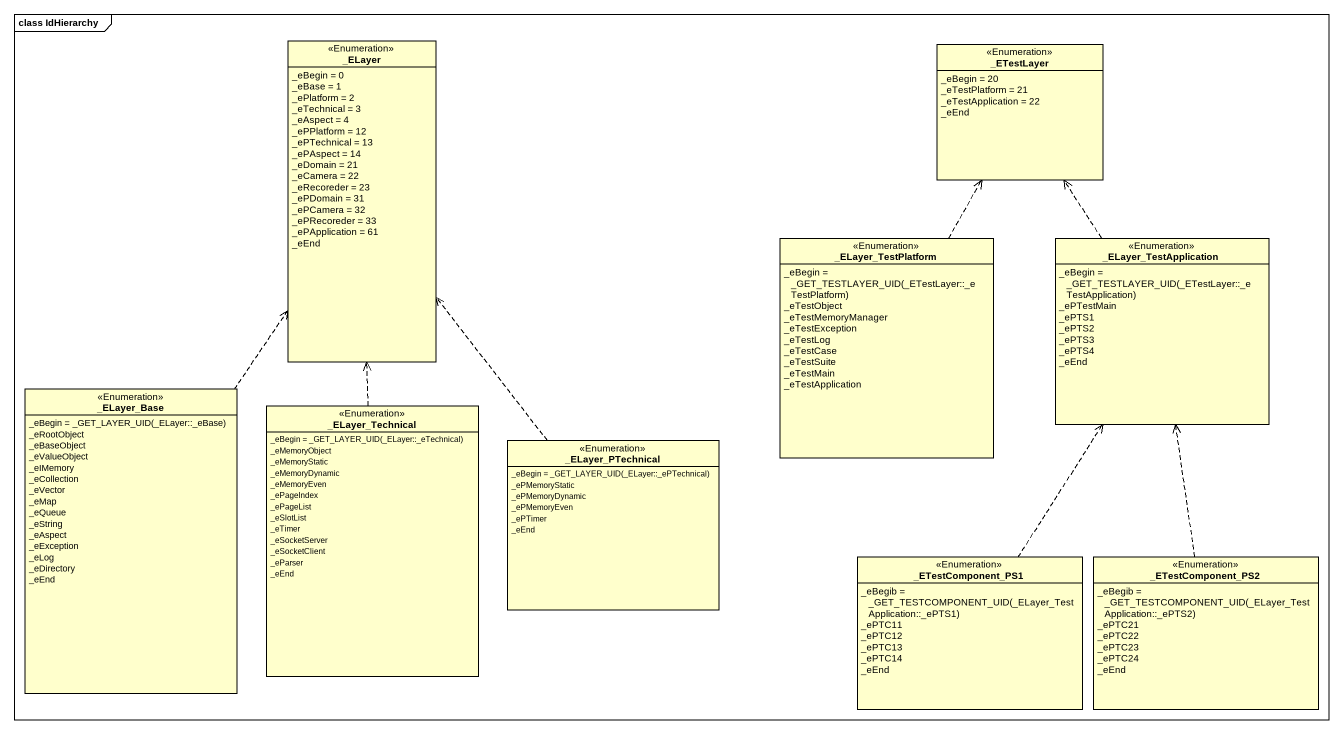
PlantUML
@startuml
mainframe class IdHierarchy
hide circle
hide empty members
enum "_ELayer" as ELayer <<Enumeration>> {
  _eBegin = 0
  _eBase = 1
  _ePlatform = 2
  _eTechnical = 3
  _eAspect = 4
  _ePPlatform = 12
  _ePTechnical = 13
  _ePAspect = 14
  _eDomain = 21
  _eCamera = 22
  _eRecoreder = 23
  _ePDomain = 31
  _ePCamera = 32
  _ePRecoreder = 33
  _ePApplication = 61
  _eEnd
}
enum "_ETestLayer" as ETestLayer <<Enumeration>> {
  _eBegin = 20
  _eTestPlatform = 21
  _eTestApplication = 22
  _eEnd
}
enum "_ELayer_TestPlatform" as ELayer_TestPlatform <<Enumeration>> {
  {field} _eBegin = _GET_TESTLAYER_UID(_ETestLayer::_eTestPlatform)
  _eTestObject
  _eTestMemoryManager
  _eTestException
  _eTestLog
  _eTestCase
  _eTestSuite
  _eTestMain
  _eTestApplication
}
enum "_ELayer_TestApplication" as ELayer_TestApplication <<Enumeration>> {
  {field} _eBegin = _GET_TESTLAYER_UID(_ETestLayer::_eTestApplication)
  _ePTestMain
  _ePTS1
  _ePTS2
  _ePTS3
  _ePTS4
  _eEnd
}
enum "_ELayer_Base" as ELayer_Base <<Enumeration>> {
  {field} _eBegin = _GET_LAYER_UID(_ELayer::_eBase)
  _eRootObject
  _eBaseObject
  _eValueObject
  _eIMemory
  _eCollection
  _eVector
  _eMap
  _eQueue
  _eString
  _eAspect
  _eException
  _eLog
  _eDirectory
  _eEnd
}
enum "_ELayer_Technical" as ELayer_Technical <<Enumeration>> {
  {field} _eBegin = _GET_LAYER_UID(_ELayer::_eTechnical)
  _eMemoryObject
  _eMemoryStatic
  _eMemoryDynamic
  _eMemoryEven
  _ePageIndex
  _ePageList
  _eSlotList
  _eTimer
  _eSocketServer
  _eSocketClient
  _eParser
  _eEnd
}
enum "_ELayer_PTechnical" as ELayer_PTechnical <<Enumeration>> {
  {field} _eBegin = _GET_LAYER_UID(_ELayer::_ePTechnical)
  _ePMemoryStatic
  _ePMemoryDynamic
  _ePMemoryEven
  _ePTimer
  _eEnd
}
enum "_ETestComponent_PS1" as ETestComponent_PS1 <<Enumeration>> {
  {field} _eBegib = _GET_TESTCOMPONENT_UID(_ELayer_TestApplication::_ePTS1)
  _ePTC11
  _ePTC12
  _ePTC13
  _ePTC14
  _eEnd
}
enum "_ETestComponent_PS2" as ETestComponent_PS2 <<Enumeration>> {
  {field} _eBegib = _GET_TESTCOMPONENT_UID(_ELayer_TestApplication::_ePTS2)
  _ePTC21
  _ePTC22
  _ePTC23
  _ePTC24
  _eEnd
}
ELayer_TestPlatform .up.> ETestLayer
ELayer_TestApplication .up.> ETestLayer
ELayer_Base .up.> ELayer
ELayer_Technical .up.> ELayer
ELayer_PTechnical .up.> ELayer
ETestComponent_PS1 .up.> ELayer_TestApplication
ETestComponent_PS2 .up.> ELayer_TestApplication
@enduml
